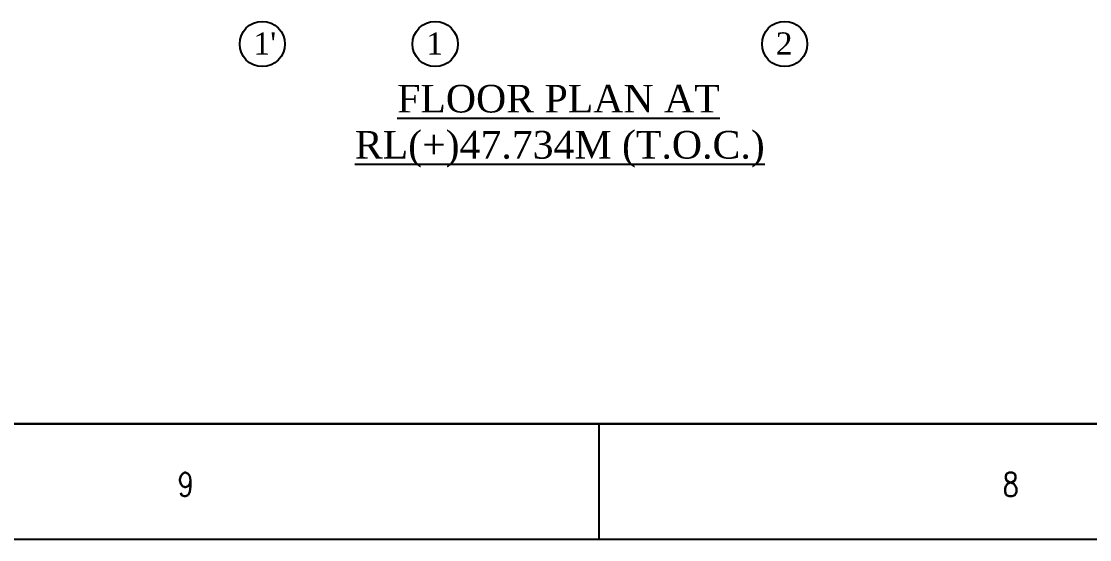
# Model space of a CAD drawing. Header units: millimetres. Extents: x -243837 to -5443, y 40 to 285140.
# Drawn here: x -154609 to -131435, y 40 to 11286 of the extents above; entities that cross this region are included whole.
import ezdxf
from ezdxf.enums import TextEntityAlignment as Align

# ---------------------------------------------------------------- set-up
doc = ezdxf.new("R2010")
doc.units = ezdxf.units.MM
doc.layers.add('NANDAL', color=255, linetype='Continuous')
doc.layers.add('sheet', color=7, linetype='Continuous')
doc.styles.add('romans', font='romans.shx', dxfattribs={"width": 0.7})
doc.styles.add('TIMES', font='times.ttf')

# ---------------------------------------------------------------- blocks, each defined once
blk = doc.blocks.new('RL 44.734 NEW')
at = {"color": 1}
for centre in [(1879.8, 1844.8, 47.4), (4379.8, 1844.8, 47.4), (9433.8, 1844.8, 47.4)]:
    blk.add_circle(centre, 327.5, dxfattribs=at)
at = {"color": 2, "style": 'TIMES'}
for s, p in [("1'", (1751.6, 1692.9, 47.4)), ('1', (4251.6, 1692.9, 47.4)), ('2', (9305.6, 1692.9, 47.4))]:
    blk.add_text(s, height=320, dxfattribs=at).set_placement(p)
at = {"color": 2, "insert": (2000.8, 1254, 20.7), "char_height": 400, "width": 8194.311, "attachment_point": 1, "style": 'TIMES'}
blk.add_mtext('\\pi1828.7;{\\LFLOOR PLAN AT \\P\\pi1216.4;RL(+)47.734M (T.O.C.)}', dxfattribs=at)
blk = doc.blocks.new('A$C71E5680D')
at = {"layer": 'NANDAL', "color": 7, "linetype": 'Continuous'}
blk.add_line((-346.75, -17.52), (-346.75, -22.52), dxfattribs=at)
for points in [[(-481.007, 260.48), (-75.007, 260.48), (-75.007, -22.52), (-481.007, -22.52)], [(-476.007, 255.48), (-80.007, 255.48), (-80.007, -17.52), (-476.007, -17.52)]]:
    blk.add_lwpolyline(points, close=True, dxfattribs=at)
at = {"layer": 'NANDAL', "color": 7, "linetype": 'Continuous', "style": 'romans', "width": 0.8}
for s, p in [('9', (-364.584, -20.139)), ('8', (-328.987, -20.139))]:
    blk.add_text(s, height=1.023, dxfattribs=at).set_placement(p, align=Align.MIDDLE)
blk = doc.blocks.new('TITLE BLOCK NEW')
at = {"layer": 'sheet', "color": 7}
blk.add_line((7524, -196751), (283803, -196751), dxfattribs=at)
at = {"layer": 'NANDAL', "lineweight": 0, "ltscale": 2, "xscale": 707.7384074565863, "yscale": 707.7384080466584, "zscale": 707.7384082604353}
blk.add_blockref('A$C71E5680D', (340427, -184352), dxfattribs=at)

msp = doc.modelspace()

# ---------------------------------------------------------------- block references
at = {"xscale": 0.7104450567211452, "yscale": 0.7104450567211452, "zscale": 0.7104450567211452}
msp.add_blockref('TITLE BLOCK NEW', (-209583.78, 142335.33), dxfattribs=at)
at = {"color": 8, "ltscale": 10, "xscale": 1.5, "yscale": 1.5, "zscale": 1.5}
msp.add_blockref('RL 44.734 NEW', (-152201.53, 8027.4, -23.71), dxfattribs=at)

doc.saveas('drawing.dxf')
